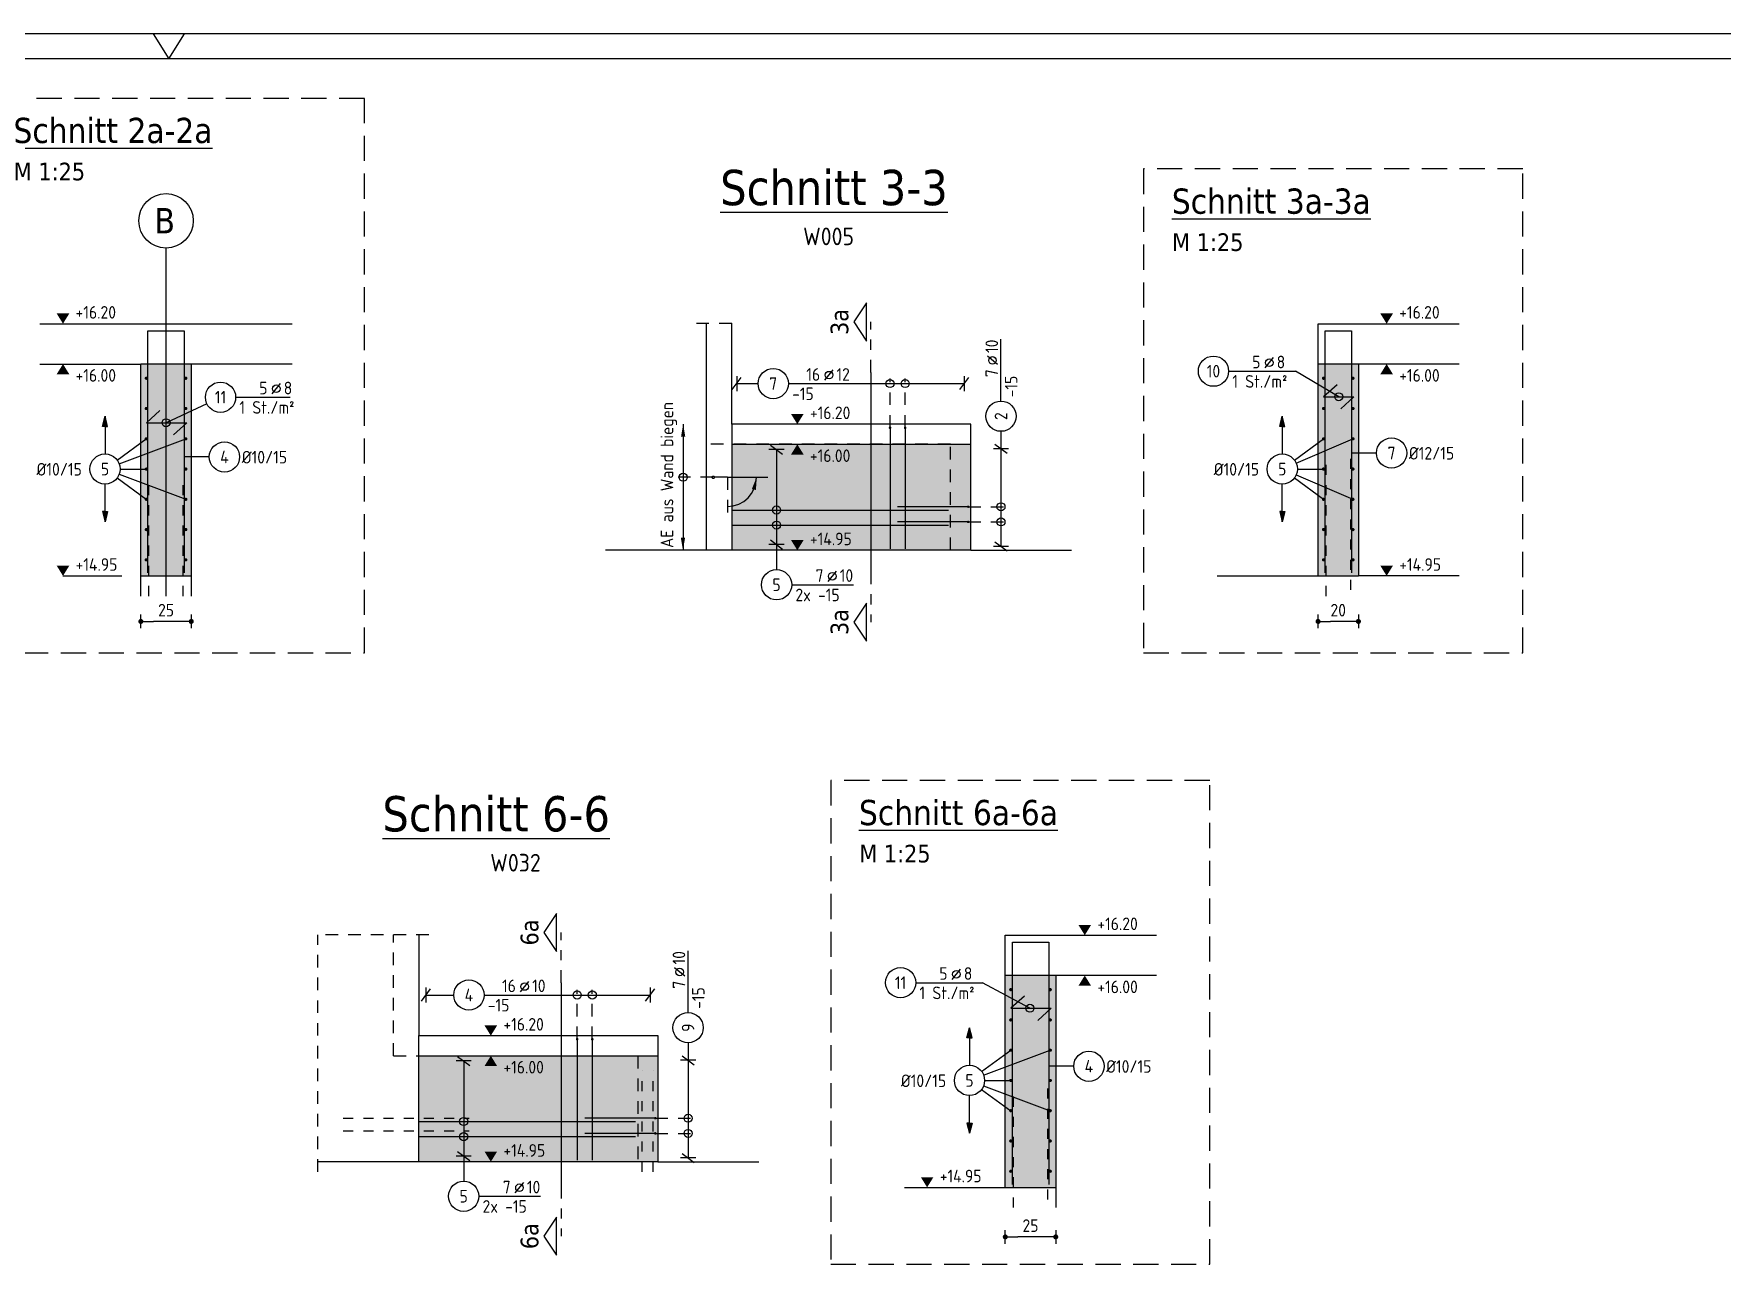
# Model space of a CAD drawing. Extents: x 0 to 61.9, y -8.7 to 30.
# Drawn here: x 24.44 to 41.18, y 17.5 to 29.7 of the extents above; entities that cross this region are included whole.
import ezdxf
from ezdxf.enums import TextEntityAlignment as Align

# ---------------------------------------------------------------- set-up
doc = ezdxf.new("R2010")
doc.units = 0
doc.header["$LTSCALE"] = 0.5
for name, pattern in [('AUSGEZOGEN', [1000.01, 1000, 0.01]), ('DASHDOTSMALL', [1.05, 0.5, -0.25, 0.05, -0.25]), ('DOT', [0.175, 0.05, -0.125]), ('HIDDEN', [0.375, 0.25, -0.125]), ('HIDDEN2', [0.187, 0.125, -0.062]), ('STRICHLINIE', [0.75, 0.5, -0.25]), ('STRICHPUNKT2', [0.55, 0.25, -0.125, 0.05, -0.125]), ('VERDECKT', [0.375, 0.25, -0.125])]:
    doc.linetypes.add(name, pattern=pattern)
for name, color, linetype in [('ACHSEN', 7, 'Continuous'), ('AFU', 7, 'Continuous'), ('BETON', 7, 'Continuous'), ('DETAIL', 7, 'Continuous'), ('DRUEBER', 7, 'Continuous'), ('grau_dunkel', 7, 'Continuous'), ('grau_hell', 7, 'Continuous'), ('grau_mittel', 7, 'Continuous'), ('HILFE', 7, 'Continuous'), ('koten', 7, 'Continuous'), ('MASSE', 7, 'Continuous'), ('RAHMEN', 7, 'Continuous'), ('RND', 7, 'Continuous'), ('SCHNITTE', 7, 'Continuous'), ('SFP_Achsen', 7, 'Continuous'), ('TEXT', 7, 'Continuous'), ('VERDECKT', 7, 'Continuous')]:
    doc.layers.add(name, color=color, linetype=linetype)
doc.layers.add('NOPLOT', color=7, linetype='Continuous', plot=False)
doc.styles.add('helv', font='tahoma.ttf')
doc.styles.add('txt', font='isocp.shx')
doc.linetypes.add('AFU_50K', pattern='A,0.15,["/",Standard,S=0.2,R=0,X=-0.01,Y=-0.1],0.07,["/",Standard,S=0.2,R=0,X=-0.01,Y=-0.1],0.15', length=0.37)
doc.linetypes.add('AFU_50L', pattern='A,0.75,["/",Standard,S=0.2,R=0,X=-0.01,Y=-0.1],0.07,["/",Standard,S=0.2,R=0,X=-0.01,Y=-0.1],0.75', length=1.57)
doc.dimstyles.new('DOT_I', dxfattribs={"dimscale": 0.5, "dimtxt": 0.25, "dimasz": 0.25, "dimexe": 0.1, "dimexo": 0.3, "dimgap": 0.1, "dimtad": 1, "dimdec": 3, "dimzin": 3, "dimtxsty": 'txt', "dimblk": 'DOT', "dimblk1": 'DOT', "dimblk2": 'DOT', "dimsah": 1, "dimcen": 0.1, "dimse1": 1, "dimse2": 1, "dimazin": 0, "dimtfac": 1, "dimtdec": 4, "dimtix": 1, "dimtmove": 2, "dimatfit": 3, "dimfxl": 0, "dimtvp": 1, "dimtolj": 1, "dimtzin": 0, "dimarcsym": 0})

# ---------------------------------------------------------------- blocks, each defined once
blk = doc.blocks.new('okrd_o')
at = {"layer": 'koten', "color": 7, "linetype": 'Continuous'}
blk.add_solid([(-0.125, 0.202), (0.125, 0.202), (0, 0)], dxfattribs=at)
at = {"layer": 'koten', "style": 'txt'}
blk.add_attdef('OKRD', (0.25, 0.1), '', height=0.25, dxfattribs=at)
blk = doc.blocks.new('okrd_u')
at = {"layer": 'koten', "color": 7, "linetype": 'Continuous'}
blk.add_solid([(-0.125, -0.202), (0.125, -0.202), (0, 0)], dxfattribs=at)
at = {"layer": 'koten', "style": 'txt'}
blk.add_attdef('OKRD', (0.25, -0.35), '', height=0.25, dxfattribs=at)
blk = doc.blocks.new('SCHN-2')
at = {"layer": 'SCHNITTE', "color": 6, "linetype": 'Continuous'}
blk.add_lwpolyline([(0.378, 0.088), (0, 0.34), (-0.378, 0.088)], close=True, dxfattribs=at)
at = {"layer": 'SCHNITTE', "color": 1, "linetype": 'DASHDOTSMALL', "style": 'helv'}
blk.add_attdef('SCHN-2', text='', height=0.35, dxfattribs=at).set_placement((0, 0.45), align=Align.CENTER)
blk = doc.blocks.new('DOT')
at = {"layer": 'MASSE', "color": 7, "linetype": 'Continuous'}
for p, q in [((0, 0), (-1, 0)), ((0, 0.54), (0, -0.54))]:
    blk.add_line(p, q, dxfattribs=at)
at = {"layer": 'MASSE', "color": 7, "linetype": 'Continuous', "const_width": 0.2}
blk.add_lwpolyline([(-0.1, 0, 1), (0.1, 0, 1)], format="xyb", close=True, dxfattribs=at)
blk = doc.blocks.new('*D36')
at = {"layer": 'Defpoints', "color": 0, "linetype": 'AUSGEZOGEN', "transparency": 16777216}
for p in [(25.498, 23.874), (25.498, 23.874), (25.998, 23.874)]:
    blk.add_point(p, dxfattribs=at)
at = {"layer": 'MASSE', "color": 0, "linetype": 'AUSGEZOGEN', "lineweight": -2, "transparency": 16777216}
blk.add_line((25.873, 23.874), (25.623, 23.874), dxfattribs=at)
at = {"layer": 'MASSE', "color": 0, "linetype": 'AUSGEZOGEN', "lineweight": -2, "transparency": 16777216, "xscale": 0.125, "yscale": 0.125, "zscale": 0.125, "rotation": 180}
blk.add_blockref('DOT', (25.498, 23.874), dxfattribs=at)
at = {"layer": 'MASSE', "color": 0, "linetype": 'AUSGEZOGEN', "lineweight": -2, "transparency": 16777216, "xscale": 0.125, "yscale": 0.125, "zscale": 0.125}
blk.add_blockref('DOT', (25.998, 23.874), dxfattribs=at)
at = {"layer": 'MASSE', "color": 0, "linetype": 'AUSGEZOGEN', "transparency": 16777216, "insert": (25.748, 23.986), "char_height": 0.125, "attachment_point": 5, "style": 'txt'}
blk.add_mtext('\\A1;25', dxfattribs=at)
blk = doc.blocks.new('RND_HIN')
at = {"layer": 'RND', "color": 7, "linetype": 'Continuous'}
blk.add_circle((0, 0), 0.3, dxfattribs=at)
at = {"layer": 'RND', "color": 7, "linetype": 'Continuous', "style": 'txt'}
blk.add_attdef('POSI', text='', height=0.25, dxfattribs=at).set_placement((0, 0), align=Align.MIDDLE)
blk = doc.blocks.new('Pfeillinie')
at = {"layer": 'TEXT', "linetype": 'Continuous'}
blk.add_hatch(color=7, dxfattribs=at).paths.add_polyline_path([(0, 0), (-0.8, 0.2), (-0.8, 0), (-0.8, -0.2)])
at = {"layer": 'TEXT', "color": 7, "linetype": 'Continuous'}
for p, q in [((-0.8, 0), (-0.8, 0.2)), ((-0.8, 0.2), (0, 0)), ((-0.8, 0), (-0.8, -0.2)), ((-0.8, -0.2), (0, 0))]:
    blk.add_line(p, q, dxfattribs=at)
blk = doc.blocks.new('PFEIL')
at = {"color": 7, "linetype": 'Continuous'}
blk.add_solid([(-1, -0.17), (-1, 0.17), (0, 0)], dxfattribs=at)
blk = doc.blocks.new('lei_gre')
at = {"layer": 'RND', "color": 7, "linetype": 'Continuous'}
for p, q in [((-0.09, -0.12), (0.09, 0.12)), ((0, 0.15), (0, -0.15))]:
    blk.add_line(p, q, dxfattribs=at)
blk = doc.blocks.new('RND_LEI')
at = {"layer": 'RND', "color": 7, "linetype": 'Continuous'}
blk.add_line((1.022, 0.066), (1.19, 0.27), dxfattribs=at)
for centre, radius in [((0, 0), 0.3), ((1.106, 0.168), 0.075)]:
    blk.add_circle(centre, radius, dxfattribs=at)
at = {"layer": 'RND', "color": 7, "linetype": 'Continuous', "style": 'txt'}
blk.add_attdef('POSL', text='', height=0.25, dxfattribs=at).set_placement((0, 0), align=Align.MIDDLE)
blk.add_attdef('ANZ', text='', height=0.25, dxfattribs=at).set_placement((0.931, 0.057), align=Align.RIGHT)
for tag, p in [('DUM', (1.253, 0.057)), ('ABSTD', (1.674, 0.057)), ('POSTXT', (0.374, -0.327))]:
    blk.add_attdef(tag, p, '', height=0.25, dxfattribs=at)
blk = doc.blocks.new('*D38')
at = {"layer": 'Defpoints', "color": 0, "linetype": 'AUSGEZOGEN', "transparency": 16777216}
for p in [(37.17, 23.874), (37.17, 23.874), (37.57, 23.874)]:
    blk.add_point(p, dxfattribs=at)
at = {"layer": 'MASSE', "color": 0, "linetype": 'AUSGEZOGEN', "lineweight": -2, "transparency": 16777216}
blk.add_line((37.445, 23.874), (37.295, 23.874), dxfattribs=at)
at = {"layer": 'MASSE', "color": 0, "linetype": 'AUSGEZOGEN', "lineweight": -2, "transparency": 16777216, "xscale": 0.125, "yscale": 0.125, "zscale": 0.125, "rotation": 180}
blk.add_blockref('DOT', (37.17, 23.874), dxfattribs=at)
at = {"layer": 'MASSE', "color": 0, "linetype": 'AUSGEZOGEN', "lineweight": -2, "transparency": 16777216, "xscale": 0.125, "yscale": 0.125, "zscale": 0.125}
blk.add_blockref('DOT', (37.57, 23.874), dxfattribs=at)
at = {"layer": 'MASSE', "color": 0, "linetype": 'AUSGEZOGEN', "transparency": 16777216, "insert": (37.37, 23.986), "char_height": 0.125, "attachment_point": 5, "style": 'txt'}
blk.add_mtext('\\A1;20', dxfattribs=at)
blk = doc.blocks.new('*D41')
at = {"layer": 'Defpoints', "color": 0, "linetype": 'AUSGEZOGEN', "transparency": 16777216}
for p in [(34.069, 17.773), (34.069, 17.773), (34.569, 17.773)]:
    blk.add_point(p, dxfattribs=at)
at = {"layer": 'MASSE', "color": 0, "linetype": 'AUSGEZOGEN', "lineweight": -2, "transparency": 16777216}
blk.add_line((34.444, 17.773), (34.194, 17.773), dxfattribs=at)
at = {"layer": 'MASSE', "color": 0, "linetype": 'AUSGEZOGEN', "lineweight": -2, "transparency": 16777216, "xscale": 0.125, "yscale": 0.125, "zscale": 0.125, "rotation": 180}
blk.add_blockref('DOT', (34.069, 17.773), dxfattribs=at)
at = {"layer": 'MASSE', "color": 0, "linetype": 'AUSGEZOGEN', "lineweight": -2, "transparency": 16777216, "xscale": 0.125, "yscale": 0.125, "zscale": 0.125}
blk.add_blockref('DOT', (34.569, 17.773), dxfattribs=at)
at = {"layer": 'MASSE', "color": 0, "linetype": 'AUSGEZOGEN', "transparency": 16777216, "insert": (34.319, 17.885), "char_height": 0.125, "attachment_point": 5, "style": 'txt'}
blk.add_mtext('\\A1;25', dxfattribs=at)
blk = doc.blocks.new('A1-19-0')
at = {"layer": 'RAHMEN'}
blk.add_line((103.1, 59.4), (0, 59.4), dxfattribs=at)
at = {"layer": 'RAHMEN', "color": 7, "linetype": 'Continuous'}
for p, q in [((51.24, 59.4), (51.55, 58.9)), ((51.55, 58.9), (51.86, 59.4))]:
    blk.add_line(p, q, dxfattribs=at)
at = {"layer": 'RAHMEN', "color": 5}
blk.add_line((102.6, 58.9), (2, 58.9), dxfattribs=at)

msp = doc.modelspace()

# ---------------------------------------------------------------- hatches: boundary and pattern name
at = {"layer": 'grau_dunkel'}
for points in [[(33.726, 25.63), (33.526, 25.63), (33.526, 24.58), (33.726, 24.58)], [(30.424, 18.518), (30.624, 18.518), (30.624, 19.568), (30.424, 19.568)]]:
    msp.add_hatch(color=21, dxfattribs=at).paths.add_polyline_path(points)
at = {"layer": 'grau_hell'}
for points in [[(31.356, 25.63), (31.356, 24.58), (33.526, 24.58), (33.526, 25.63)], [(28.254, 19.568), (28.254, 18.518), (30.424, 18.518), (30.424, 19.568)]]:
    msp.add_hatch(color=9, dxfattribs=at).paths.add_polyline_path(points)
at = {"layer": 'grau_mittel'}
for points in [[(25.498, 24.326), (25.998, 24.326), (25.998, 26.426), (25.498, 26.426)], [(37.17, 24.326), (37.57, 24.326), (37.57, 26.426), (37.17, 26.426)], [(34.069, 18.264), (34.569, 18.264), (34.569, 20.364), (34.069, 20.364)]]:
    msp.add_hatch(color=61, dxfattribs=at).paths.add_polyline_path(points)

# ---------------------------------------------------------------- linework, layer by layer
at = {"layer": 'ACHSEN', "color": 140, "linetype": 'AUSGEZOGEN'}
msp.add_line((25.748, 24.126), (25.748, 27.576), dxfattribs=at)
at = {"layer": 'AFU', "color": 8, "linetype": 'AFU_50K'}
for p, q in [((25.998, 26.426), (25.498, 26.426)), ((37.57, 26.426), (37.17, 26.426)), ((25.498, 24.326), (25.998, 24.326)), ((37.17, 24.326), (37.57, 24.326)), ((34.569, 20.364), (34.069, 20.364)), ((34.069, 18.264), (34.569, 18.264))]:
    msp.add_line(p, q, dxfattribs=at)
at = {"layer": 'AFU', "color": 8, "linetype": 'AFU_50L'}
for p, q in [((31.356, 25.83), (31.356, 24.58)), ((31.356, 25.63), (33.726, 25.63)), ((33.726, 24.58), (31.106, 24.58)), ((28.254, 18.518), (28.254, 19.768)), ((28.254, 19.568), (30.624, 19.568)), ((30.624, 18.518), (27.254, 18.518))]:
    msp.add_line(p, q, dxfattribs=at)
at = {"layer": 'BETON', "color": 6, "linetype": 'AUSGEZOGEN'}
for p, q in [((24.498, 26.826), (26.998, 26.826)), ((31.106, 24.58), (31.106, 26.83)), ((31.356, 25.83), (31.356, 26.83)), ((37.17, 26.826), (38.57, 26.826)), ((37.17, 24.326), (37.17, 26.826)), ((24.498, 26.426), (25.498, 26.426)), ((25.498, 24.126), (25.498, 26.426)), ((25.998, 26.426), (25.998, 24.126)), ((26.998, 26.426), (25.998, 26.426)), ((37.57, 26.426), (37.57, 24.326)), ((38.57, 26.426), (37.57, 26.426)), ((33.726, 25.83), (31.356, 25.83)), ((33.726, 24.58), (33.726, 25.83)), ((31.106, 24.58), (30.106, 24.58)), ((33.726, 24.58), (34.726, 24.58)), ((36.17, 24.326), (37.17, 24.326)), ((38.57, 24.326), (37.57, 24.326)), ((28.254, 20.768), (28.254, 19.768)), ((34.069, 20.764), (35.569, 20.764)), ((34.069, 18.264), (34.069, 20.764)), ((34.569, 20.364), (34.569, 18.064)), ((35.569, 20.364), (34.569, 20.364)), ((28.254, 19.768), (30.624, 19.768)), ((30.624, 19.768), (30.624, 18.518)), ((30.624, 18.518), (31.624, 18.518)), ((33.069, 18.264), (34.069, 18.264))]:
    msp.add_line(p, q, dxfattribs=at)
at = {"layer": 'DETAIL', "color": 102, "linetype": 'STRICHLINIE'}
for points in [[(23.955, 29.06), (23.955, 23.564), (27.714, 23.564), (27.714, 29.06)], [(35.44, 28.36), (35.44, 23.564), (39.199, 23.564), (39.199, 28.36)], [(32.338, 22.298), (32.338, 17.502), (36.097, 17.502), (36.097, 22.298)]]:
    msp.add_lwpolyline(points, close=True, dxfattribs=at)
at = {"layer": 'DRUEBER', "color": 7, "linetype": 'DOT'}
msp.add_line((31.356, 25.83), (31.356, 24.58), dxfattribs=at)
at = {"layer": 'HILFE', "color": 102, "linetype": 'HIDDEN'}
for p, q in [((31.006, 26.83), (31.456, 26.83)), ((27.254, 18.418), (27.254, 20.768)), ((28.354, 20.768), (27.254, 20.768))]:
    msp.add_line(p, q, dxfattribs=at)
at = {"layer": 'HILFE', "color": 102, "linetype": 'AUSGEZOGEN'}
msp.add_line((24.726, 24.326), (25.311, 24.326), dxfattribs=at)
at = {"layer": 'NOPLOT', "color": 191, "linetype": 'AUSGEZOGEN'}
for p, q in [((32.737, 26.343), (32.737, 24.368)), ((29.664, 20.291), (29.664, 18.28))]:
    msp.add_line(p, q, dxfattribs=at)
at = {"layer": 'RND', "color": 7, "linetype": 'AUSGEZOGEN'}
for p, q in [((34.026, 26.059), (34.026, 26.671)), ((36.283, 26.355), (36.945, 26.355)), ((31.406, 26.232), (31.618, 26.232)), ((31.918, 26.232), (33.662, 26.232)), ((26.438, 26.097), (26.978, 26.097)), ((34.026, 25.759), (34.026, 25.586)), ((31.801, 25.578), (31.801, 24.637)), ((34.026, 25.586), (34.026, 24.618)), ((31.801, 24.637), (31.801, 24.388)), ((31.951, 24.238), (32.563, 24.238)), ((30.924, 19.997), (30.924, 20.609)), ((33.181, 20.293), (33.843, 20.293)), ((28.324, 20.171), (28.601, 20.171)), ((28.901, 20.171), (30.548, 20.171)), ((30.924, 19.697), (30.924, 19.524)), ((28.699, 19.517), (28.699, 18.575)), ((30.924, 19.524), (30.924, 18.556)), ((28.699, 18.575), (28.699, 18.326)), ((28.849, 18.176), (29.462, 18.176))]:
    msp.add_line(p, q, dxfattribs=at)
at = {"layer": 'RND', "color": 102, "linetype": 'AUSGEZOGEN'}
for p, q in [((37.375, 26.102), (36.945, 26.355)), ((26.153, 26.033), (25.748, 25.844)), ((25.264, 25.474), (25.552, 25.685)), ((25.284, 25.438), (25.944, 25.685)), ((36.936, 25.474), (37.224, 25.685)), ((36.953, 25.444), (37.516, 25.685)), ((26.177, 25.505), (25.928, 25.505)), ((37.749, 25.544), (37.5, 25.544)), ((25.264, 25.297), (25.552, 25.085)), ((25.284, 25.333), (25.944, 25.085)), ((25.293, 25.385), (25.552, 25.385)), ((36.936, 25.297), (37.224, 25.085)), ((36.953, 25.326), (37.516, 25.085)), ((36.965, 25.385), (37.224, 25.385)), ((34.313, 20.04), (33.843, 20.293)), ((33.834, 19.412), (34.123, 19.624)), ((33.854, 19.376), (34.515, 19.624)), ((34.748, 19.465), (34.499, 19.465)), ((33.854, 19.271), (34.515, 19.024)), ((33.864, 19.324), (34.123, 19.324)), ((33.834, 19.235), (34.123, 19.024))]:
    msp.add_line(p, q, dxfattribs=at)
at = {"layer": 'RND', "color": 102, "linetype": 'VERDECKT'}
for p, q in [((32.926, 25.795), (32.926, 26.282)), ((33.076, 25.795), (33.076, 26.282)), ((31.173, 25.304), (30.825, 25.304)), ((33.701, 25.011), (34.076, 25.011)), ((33.701, 24.861), (34.076, 24.861)), ((29.824, 19.733), (29.824, 20.221)), ((29.974, 19.733), (29.974, 20.221)), ((30.599, 18.949), (30.974, 18.949)), ((30.599, 18.799), (30.974, 18.799))]:
    msp.add_line(p, q, dxfattribs=at)
at = {"layer": 'RND', "color": 7, "linetype": 'VERDECKT'}
msp.add_line((31.313, 25.304), (31.173, 25.304), dxfattribs=at)
at = {"layer": 'RND', "color": 1, "linetype": 'AUSGEZOGEN'}
for points in [[(25.568, 24.356), (25.568, 26.756), (25.928, 26.756), (25.928, 24.356)], [(37.24, 24.356), (37.24, 26.756), (37.5, 26.756), (37.5, 24.356)], [(37.359, 26.221), (37.225, 26.102), (37.525, 26.102), (37.395, 25.981)], [(25.687, 25.964), (25.553, 25.844), (25.953, 25.844), (25.823, 25.724)], [(32.926, 25.795), (32.926, 24.595)], [(33.076, 25.795), (33.076, 24.595)], [(31.313, 25.304), (31.713, 25.304)], [(31.356, 24.979), (33.506, 24.979)], [(33.701, 25.011), (33.001, 25.011)], [(31.356, 24.829), (33.506, 24.829)], [(33.701, 24.861), (33.001, 24.861)], [(34.139, 18.294), (34.139, 20.694), (34.499, 20.694), (34.499, 18.294)], [(34.258, 20.16), (34.123, 20.04), (34.523, 20.04), (34.393, 19.919)], [(29.824, 19.733), (29.824, 18.533)], [(29.974, 19.733), (29.974, 18.533)], [(30.599, 18.949), (29.899, 18.949)], [(28.254, 18.917), (30.404, 18.917)], [(28.254, 18.767), (30.404, 18.767)], [(30.599, 18.799), (29.899, 18.799)]]:
    msp.add_lwpolyline(points, dxfattribs=at)
at = {"layer": 'RND', "color": 7, "linetype": 'AUSGEZOGEN'}
for points, const_width in [([(25.544, 26.285, 1), (25.56, 26.285, 1)], 0.016), ([(25.952, 26.285, -1), (25.936, 26.285, -1)], 0.016), ([(37.216, 26.285, 1), (37.232, 26.285, 1)], 0.016), ([(37.508, 26.285, 1), (37.524, 26.285, 1)], 0.016), ([(25.544, 25.985, 1), (25.56, 25.985, 1)], 0.016), ([(25.952, 25.985, -1), (25.936, 25.985, -1)], 0.016), ([(37.216, 25.985, 1), (37.232, 25.985, 1)], 0.016), ([(37.508, 25.985, 1), (37.524, 25.985, 1)], 0.016), ([(32.926, 25.801, 1), (32.926, 25.788, 1)], 0.0125), ([(33.076, 25.801, 1), (33.076, 25.788, 1)], 0.0125), ([(25.544, 25.685, 1), (25.56, 25.685, 1)], 0.016), ([(25.952, 25.685, -1), (25.936, 25.685, -1)], 0.016), ([(37.216, 25.685, 1), (37.232, 25.685, 1)], 0.016), ([(37.508, 25.685, 1), (37.524, 25.685, 1)], 0.016), ([(25.544, 25.385, 1), (25.56, 25.385, 1)], 0.016), ([(25.952, 25.385, -1), (25.936, 25.385, -1)], 0.016), ([(37.216, 25.385, 1), (37.232, 25.385, 1)], 0.016), ([(37.508, 25.385, 1), (37.524, 25.385, 1)], 0.016), ([(25.544, 25.085, 1), (25.56, 25.085, 1)], 0.016), ([(25.952, 25.085, -1), (25.936, 25.085, -1)], 0.016), ([(33.701, 25.017, 1), (33.701, 25.005, 1)], 0.0125), ([(37.216, 25.085, 1), (37.232, 25.085, 1)], 0.016), ([(37.508, 25.085, 1), (37.524, 25.085, 1)], 0.016), ([(25.544, 24.785, 1), (25.56, 24.785, 1)], 0.016), ([(25.952, 24.785, -1), (25.936, 24.785, -1)], 0.016), ([(33.701, 24.867, 1), (33.701, 24.855, 1)], 0.0125), ([(37.216, 24.785, 1), (37.232, 24.785, 1)], 0.016), ([(37.508, 24.785, 1), (37.524, 24.785, 1)], 0.016), ([(25.544, 24.485, 1), (25.56, 24.485, 1)], 0.016), ([(25.952, 24.485, -1), (25.936, 24.485, -1)], 0.016), ([(37.216, 24.485, 1), (37.232, 24.485, 1)], 0.016), ([(37.508, 24.485, 1), (37.524, 24.485, 1)], 0.016), ([(34.115, 20.224, 1), (34.131, 20.224, 1)], 0.016), ([(34.523, 20.224, -1), (34.507, 20.224, -1)], 0.016), ([(34.115, 19.924, 1), (34.131, 19.924, 1)], 0.016), ([(34.523, 19.924, -1), (34.507, 19.924, -1)], 0.016), ([(29.824, 19.739, 1), (29.824, 19.726, 1)], 0.0125), ([(29.974, 19.739, 1), (29.974, 19.726, 1)], 0.0125), ([(34.115, 19.624, 1), (34.131, 19.624, 1)], 0.016), ([(34.523, 19.624, -1), (34.507, 19.624, -1)], 0.016), ([(34.115, 19.324, 1), (34.131, 19.324, 1)], 0.016), ([(34.523, 19.324, -1), (34.507, 19.324, -1)], 0.016), ([(30.599, 18.956, 1), (30.599, 18.943, 1)], 0.0125), ([(34.115, 19.024, 1), (34.131, 19.024, 1)], 0.016), ([(34.523, 19.024, -1), (34.507, 19.024, -1)], 0.016), ([(30.599, 18.806, 1), (30.599, 18.793, 1)], 0.0125), ([(34.115, 18.724, 1), (34.131, 18.724, 1)], 0.016), ([(34.523, 18.724, -1), (34.507, 18.724, -1)], 0.016), ([(34.115, 18.424, 1), (34.131, 18.424, 1)], 0.016), ([(34.523, 18.424, -1), (34.507, 18.424, -1)], 0.016)]:
    msp.add_lwpolyline(points, format="xyb", close=True, dxfattribs=dict(at, const_width=const_width))
at = {"layer": 'RND', "color": 102, "linetype": 'AUSGEZOGEN'}
for points in [[(25.143, 25.908), (25.143, 25.535)], [(30.875, 25.83), (30.875, 24.58)], [(36.815, 25.908), (36.815, 25.535)], [(25.143, 24.863), (25.143, 25.235)], [(36.815, 24.863), (36.815, 25.235)], [(33.714, 19.846), (33.714, 19.474)], [(33.714, 18.801), (33.714, 19.174)]]:
    msp.add_lwpolyline(points, dxfattribs=at)
at = {"layer": 'RND', "color": 1, "linetype": 'HIDDEN2'}
for points in [[(37.25, 24.126), (37.25, 25.486)], [(37.49, 25.486), (37.49, 24.126)], [(25.578, 24.126), (25.578, 25.306)], [(25.918, 24.126), (25.918, 25.306)], [(30.467, 18.418), (30.467, 19.418)], [(30.579, 18.418), (30.579, 19.418)], [(34.149, 18.064), (34.149, 19.244)], [(34.489, 19.244), (34.489, 18.064)], [(27.504, 18.949), (28.754, 18.949)], [(27.504, 18.824), (28.754, 18.824)]]:
    msp.add_lwpolyline(points, dxfattribs=at)
at = {"layer": 'RND', "color": 7, "linetype": 'VERDECKT'}
msp.add_lwpolyline([(31.313, 25.304), (31.313, 24.904)], dxfattribs=at)
at = {"layer": 'RND', "color": 7, "linetype": 'AUSGEZOGEN'}
for centre in [(32.926, 26.232), (33.076, 26.232), (37.375, 26.102), (25.748, 25.844), (30.875, 25.304), (31.801, 24.979), (34.026, 25.011), (31.801, 24.829), (34.026, 24.861), (29.824, 20.171), (29.974, 20.171), (34.313, 20.04), (28.699, 18.917), (30.924, 18.949), (28.699, 18.767), (30.924, 18.799)]:
    msp.add_circle(centre, 0.04, dxfattribs=at)
at = {"layer": 'RND', "color": 7, "linetype": 'VERDECKT'}
msp.add_circle((31.173, 25.304), 0.012, dxfattribs=at)
at = {"layer": 'RND', "color": 102, "linetype": 'AUSGEZOGEN'}
msp.add_arc((31.313, 25.304), 0.29, 270, 0, dxfattribs=at)
at = {"layer": 'SCHNITTE', "color": 6, "linetype": 'STRICHPUNKT2'}
for p, q in [((32.737, 26.343), (32.737, 26.843)), ((32.737, 24.368), (32.737, 23.868)), ((29.664, 20.291), (29.664, 20.791)), ((29.664, 18.28), (29.664, 17.78))]:
    msp.add_line(p, q, dxfattribs=at)
at = {"layer": 'SFP_Achsen', "color": 7, "linetype": 'AUSGEZOGEN'}
msp.add_circle((25.748, 27.846), 0.27, dxfattribs=at)
at = {"layer": 'VERDECKT', "color": 7, "linetype": 'VERDECKT'}
for p, q in [((33.526, 25.63), (31.106, 25.63)), ((33.526, 24.58), (33.526, 25.63)), ((28.004, 19.568), (28.004, 20.768)), ((28.004, 19.568), (30.424, 19.568)), ((30.424, 19.568), (30.424, 18.518))]:
    msp.add_line(p, q, dxfattribs=at)

# ---------------------------------------------------------------- block references
at = {"layer": 'koten', "color": 7, "linetype": 'AUSGEZOGEN', "xscale": 0.5, "yscale": 0.5, "zscale": 0.5}
for name, p, values in [('okrd_o', (24.726, 26.826), {'OKRD': '+16.20'}), ('okrd_o', (37.85, 26.826), {'OKRD': '+16.20'}), ('okrd_u', (24.726, 26.426), {'OKRD': '+16.00'}), ('okrd_u', (37.85, 26.426), {'OKRD': '+16.00'}), ('okrd_o', (32.007, 25.83), {'OKRD': '+16.20'}), ('okrd_u', (32.007, 25.63), {'OKRD': '+16.00'}), ('okrd_o', (32.007, 24.58), {'OKRD': '+14.95'}), ('okrd_o', (24.726, 24.326), {'OKRD': '+14.95'}), ('okrd_o', (37.85, 24.326), {'OKRD': '+14.95'}), ('okrd_o', (34.857, 20.764), {'OKRD': '+16.20'}), ('okrd_u', (34.857, 20.364), {'OKRD': '+16.00'}), ('okrd_o', (28.968, 19.768), {'OKRD': '+16.20'}), ('okrd_u', (28.968, 19.568), {'OKRD': '+16.00'}), ('okrd_o', (28.968, 18.518), {'OKRD': '+14.95'}), ('okrd_o', (33.294, 18.264), {'OKRD': '+14.95'})]:
    msp.add_blockref(name, p, dxfattribs=at).add_auto_attribs(values)
at = {"layer": 'RAHMEN', "color": 7, "linetype": 'AUSGEZOGEN', "xscale": 0.5, "yscale": 0.5, "zscale": 0.5}
msp.add_blockref('A1-19-0', (0, 0), dxfattribs=at)
at = {"layer": 'RND', "color": 7, "linetype": 'AUSGEZOGEN', "xscale": 0.5, "yscale": 0.5, "zscale": 0.5, "rotation": 90}
for p, values in [((34.026, 25.909), {'POSL': '2', 'DUM': '10', 'ANZ': '7', 'POSTXT': '-15'}), ((30.924, 19.847), {'POSL': '9', 'DUM': '10', 'ANZ': '7', 'POSTXT': '-15'})]:
    msp.add_blockref('RND_LEI', p, dxfattribs=at).add_auto_attribs(values)
at = {"layer": 'RND', "color": 7, "linetype": 'AUSGEZOGEN', "xscale": 0.5, "yscale": 0.5, "zscale": 0.5}
for name, p, values in [('RND_LEI', (36.133, 26.355), {'POSL': '10', 'DUM': '8', 'ANZ': '5', 'POSTXT': '1 St./m²'}), ('RND_LEI', (31.768, 26.232), {'POSL': '7', 'DUM': '12', 'ANZ': '16', 'POSTXT': '-15'}), ('RND_LEI', (26.288, 26.097), {'POSL': '11', 'DUM': '8', 'ANZ': '5', 'POSTXT': '1 St./m²'}), ('RND_HIN', (26.327, 25.505), {'POSI': '4'}), ('RND_HIN', (37.899, 25.544), {'POSI': '7'}), ('RND_HIN', (25.143, 25.385), {'POSI': '5'}), ('RND_HIN', (36.815, 25.385), {'POSI': '5'}), ('RND_LEI', (31.801, 24.238), {'POSL': '5', 'DUM': '10', 'ANZ': '7', 'POSTXT': '2x -15'}), ('RND_LEI', (33.031, 20.293), {'POSL': '11', 'DUM': '8', 'ANZ': '5', 'POSTXT': '1 St./m²'}), ('RND_LEI', (28.751, 20.171), {'POSL': '4', 'DUM': '10', 'ANZ': '16', 'POSTXT': '-15'}), ('RND_HIN', (34.898, 19.465), {'POSI': '4'}), ('RND_HIN', (33.714, 19.324), {'POSI': '5'}), ('RND_LEI', (28.699, 18.176), {'POSL': '5', 'DUM': '10', 'ANZ': '7', 'POSTXT': '2x -15'})]:
    msp.add_blockref(name, p, dxfattribs=at).add_auto_attribs(values)
for p in [(31.406, 26.232), (33.662, 26.232), (28.324, 20.171), (30.548, 20.171)]:
    msp.add_blockref('lei_gre', p, dxfattribs=at)
at = {"layer": 'RND', "color": 102, "linetype": 'AUSGEZOGEN'}
for name, p, xscale, yscale, zscale, rotation in [('Pfeillinie', (25.143, 25.908), 0.125, 0.125, 0.125, 90.00000000000001), ('PFEIL', (30.875, 25.83), 0.125, 0.125, 0.125, 90.00000000000001), ('Pfeillinie', (36.815, 25.908), 0.125, 0.125, 0.125, 90.00000000000001), ('PFEIL', (31.603, 25.304), 0.1250000000000026, 0.1250000000000026, 0.1250000000000026, 77.75902097912673), ('Pfeillinie', (25.143, 24.863), -0.125, 0.125, 0.125, 90), ('Pfeillinie', (36.815, 24.863), -0.125, 0.125, 0.125, 90), ('PFEIL', (30.873, 24.58), -0.125, 0.125, 0.125, 90), ('Pfeillinie', (33.714, 19.846), 0.125, 0.125, 0.125, 90.00000000000001), ('Pfeillinie', (33.714, 18.801), -0.125, 0.125, 0.125, 90)]:
    msp.add_blockref(name, p, dxfattribs=dict(at, xscale=xscale, yscale=yscale, zscale=zscale, rotation=rotation))
at = {"layer": 'RND', "color": 7, "linetype": 'AUSGEZOGEN', "xscale": 0.5, "yscale": 0.5, "zscale": 0.5, "rotation": 270}
for p in [(31.801, 25.578), (34.026, 25.586), (31.801, 24.637), (34.026, 24.618), (28.699, 19.517), (30.924, 19.524), (28.699, 18.575), (30.924, 18.556)]:
    msp.add_blockref('lei_gre', p, dxfattribs=at)
at = {"layer": 'SCHNITTE', "color": 6, "linetype": 'STRICHPUNKT2', "xscale": 0.5, "yscale": 0.5, "zscale": 0.5, "rotation": 90}
for p, values in [((32.737, 26.843), {'SCHN-2': '3a'}), ((32.737, 23.868), {'SCHN-2': '3a'}), ((29.664, 20.791), {'SCHN-2': '6a'}), ((29.664, 17.78), {'SCHN-2': '6a'})]:
    msp.add_blockref('SCHN-2', p, dxfattribs=at).add_auto_attribs(values)

# ---------------------------------------------------------------- texts
at = {"layer": 'SFP_Achsen', "color": 6, "linetype": 'AUSGEZOGEN', "style": 'helv'}
msp.add_text('B', height=0.25, dxfattribs=at).set_placement((25.634, 27.722))
at = {"layer": 'TEXT', "color": 6, "linetype": 'AUSGEZOGEN', "style": 'helv'}
for s, p in [('%%USchnitt 2a-2a', (24.235, 28.617)), ('%%USchnitt 3a-3a', (35.72, 27.916)), ('%%USchnitt 6a-6a', (32.618, 21.855))]:
    msp.add_text(s, height=0.25, dxfattribs=at).set_placement(p)
at = {"layer": 'TEXT', "color": 1, "linetype": 'AUSGEZOGEN'}
for s, style, p in [('M 1:25', 'helv', (24.238, 28.247)), ('W005', 'txt', (32.064, 27.604)), ('M 1:25', 'helv', (35.723, 27.547)), ('M 1:25', 'helv', (32.621, 21.485)), ('W032', 'txt', (28.962, 21.395))]:
    msp.add_text(s, height=0.175, dxfattribs=dict(at, style=style)).set_placement(p)
at = {"layer": 'TEXT', "color": 5, "linetype": 'AUSGEZOGEN', "style": 'helv'}
for s, p in [('%%USchnitt 3-3', (31.242, 28.001)), ('%%USchnitt 6-6', (27.893, 21.793))]:
    msp.add_text(s, height=0.35, dxfattribs=at).set_placement(p)
at = {"layer": 'TEXT', "color": 7, "linetype": 'AUSGEZOGEN', "style": 'txt'}
msp.add_text('AE aus Wand biegen', height=0.125, rotation=90, dxfattribs=at).set_placement((30.777, 24.603))
for s, p in [('%%C10/15', (26.499, 25.44)), ('%%C12/15', (38.071, 25.479)), ('%%C10/15', (24.464, 25.32)), ('%%C10/15', (36.136, 25.32)), ('%%C10/15', (35.069, 19.4)), ('%%C10/15', (33.034, 19.258))]:
    msp.add_text(s, height=0.125, dxfattribs=at).set_placement(p)

# ---------------------------------------------------------------- dimensions: what is measured, and where the dimension line sits
at = {"layer": 'MASSE', "color": 7, "linetype": 'AUSGEZOGEN'}
for base, p1, p2, picture, middle in [((25.498, 23.874), (25.998, 23.874), (25.498, 23.874), '*D36', (25.748, 23.986)), ((37.17, 23.874), (37.57, 23.874), (37.17, 23.874), '*D38', (37.37, 23.986)), ((34.069, 17.773), (34.569, 17.773), (34.069, 17.773), '*D41', (34.319, 17.885))]:
    dim = msp.add_linear_dim(base=base, p1=p1, p2=p2, dimstyle='DOT_I', override={"dimdec": 0, "dimlfac": 50}, dxfattribs=at)
    dim.commit()
    dim.dimension.update_dxf_attribs({"geometry": picture, "text_midpoint": middle})

doc.saveas('drawing.dxf')
